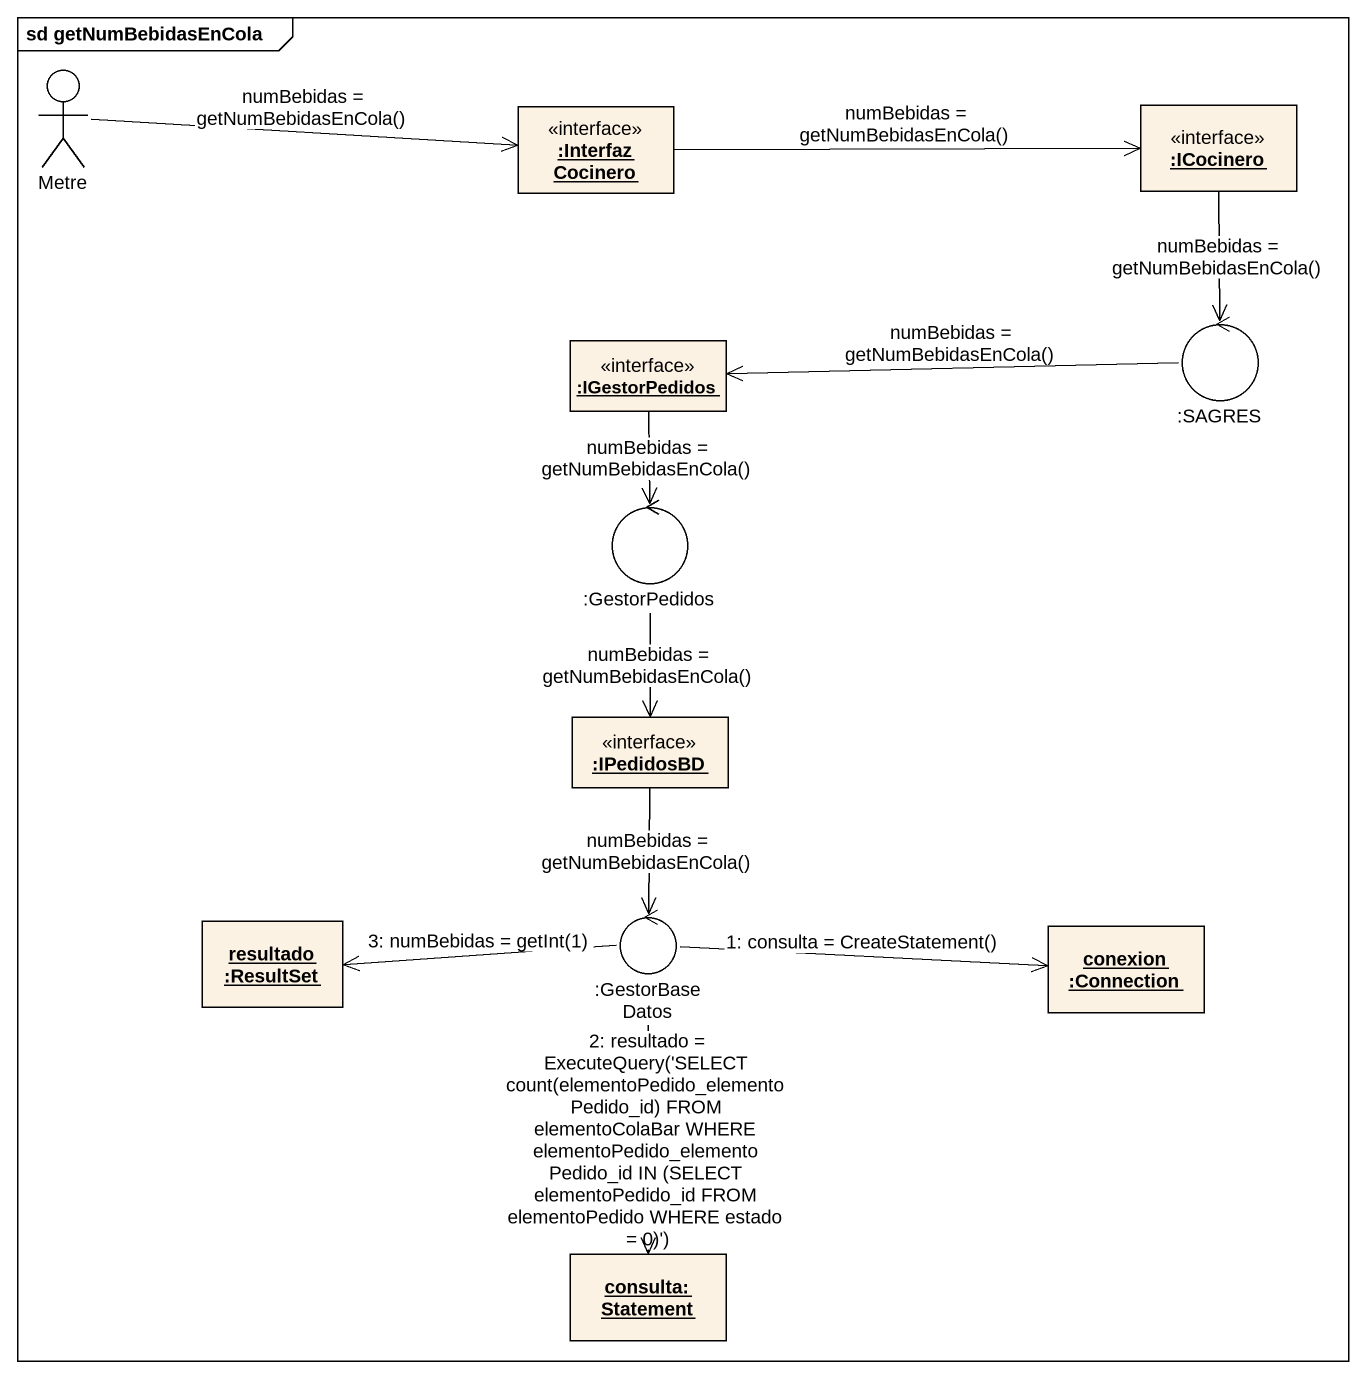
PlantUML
@startuml
mainframe sd getNumBebidasEnCola
allowmixing
hide circle
hide empty members
actor Metre
object ":Interfaz Cocinero" as Interfaz_Cocinero <<interface>>
object ":ICocinero" as ICocinero <<interface>>
control ":SAGRES" as SAGRES
object ":IGestorPedidos" as IGestorPedidos <<interface>>
control ":GestorPedidos" as GestorPedidos
object ":IPedidosBD" as IPedidosBD <<interface>>
object "resultado :ResultSet" as resultado_ResultSet
control ":GestorBaseDatos" as GestorBaseDatos
object "conexion :Connection" as conexion_Connection
object "consulta: Statement" as consulta_Statement
Metre -right-> Interfaz_Cocinero : numBebidas = getNumBebidasEnCola()
Interfaz_Cocinero -right-> ICocinero : numBebidas = getNumBebidasEnCola()
ICocinero --> SAGRES : numBebidas = getNumBebidasEnCola()
SAGRES -left-> IGestorPedidos : numBebidas = getNumBebidasEnCola()
IGestorPedidos --> GestorPedidos : numBebidas = getNumBebidasEnCola()
GestorPedidos --> IPedidosBD : numBebidas = getNumBebidasEnCola()
IPedidosBD --> GestorBaseDatos : numBebidas = getNumBebidasEnCola()
GestorBaseDatos -left-> resultado_ResultSet : 3: numBebidas = getInt(1)
GestorBaseDatos -right-> conexion_Connection : 1: consulta = CreateStatement()
GestorBaseDatos --> consulta_Statement : 2: resultado = ExecuteQuery('SELECT count(elementoPedido_elementoPedido_id) FROM elementoColaBar WHERE elementoPedido_elementoPedido_id IN (SELECT elementoPedido_id FROM elementoPedido WHERE estado = 0)')
@enduml
